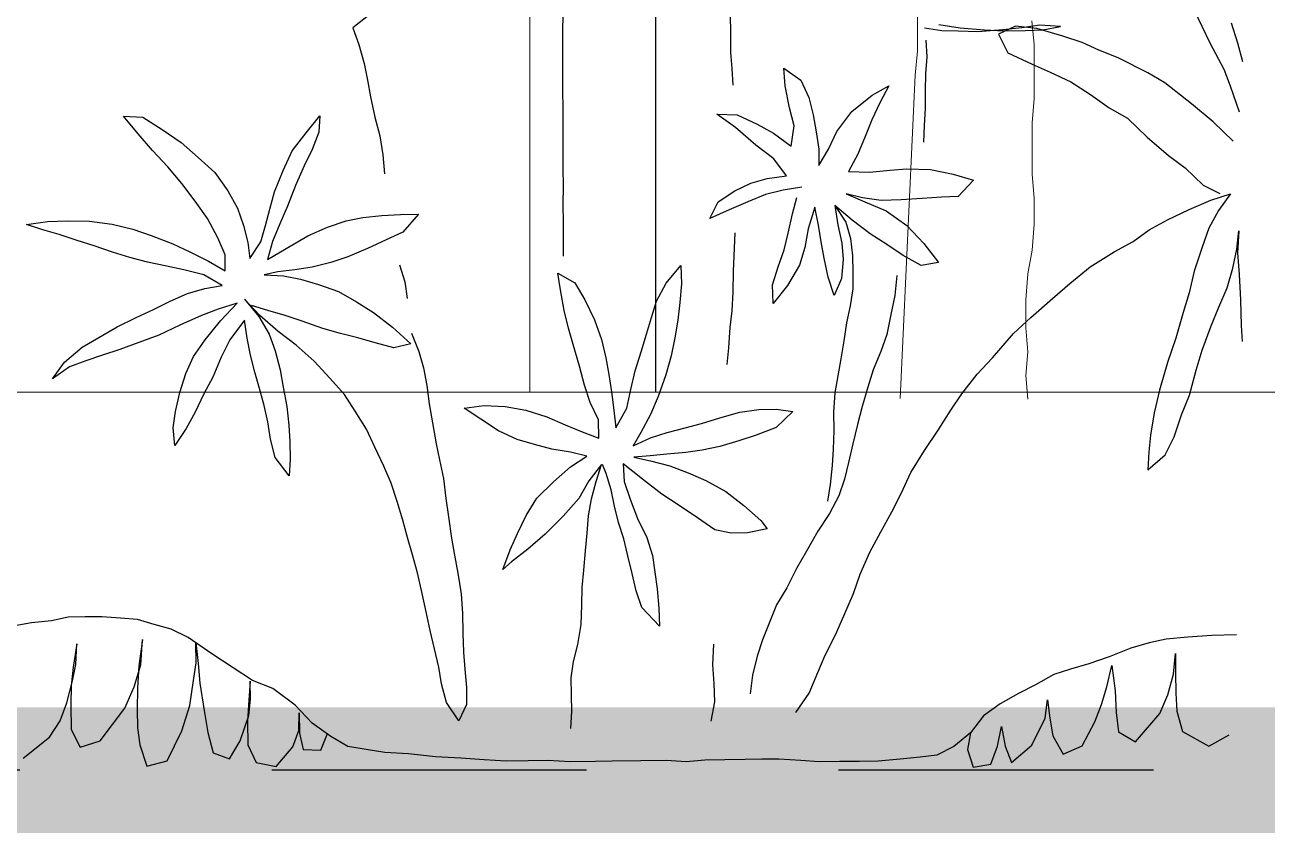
# Model space of a CAD drawing. Header units: metres. Extents: x -58 to 722, y -1100 to 345.
# Drawn here: x 23.4633 to 23.9565, y 105.7765 to 106.0973 of the extents above; entities that cross this region are included whole.
import ezdxf

# ---------------------------------------------------------------- set-up
doc = ezdxf.new("R2010")
doc.units = ezdxf.units.M
doc.header["$MEASUREMENT"] = 0
doc.linetypes.add('CENTER2', pattern=[1.125, 0.75, -0.125, 0.125, -0.125])
doc.linetypes.add('HIDDEN2', pattern=[0.1875, 0.125, -0.0625])
doc.layers.add('FSR_ARQ_002MURO', color=150, linetype='Continuous', lineweight=30)
doc.layers.add('FSR_ARQ_006ARBOLES', color=74, linetype='Continuous', lineweight=0)
for name, color, linetype in [('FSR_ARQ_005VEGETACION', 64, 'Continuous'), ('FSR_ARQ_007PROYECCIONES', 200, 'HIDDEN2'), ('FSR_ARQ_024LINEACORTE', 10, 'Continuous'), ('FSR_ARQ_29PERFILES ACERO', 143, 'Continuous')]:
    doc.layers.add(name, color=color, linetype=linetype)

# ---------------------------------------------------------------- blocks, each defined once
blk = doc.blocks.new('arbustos 01')
at = {"layer": 'FSR_ARQ_005VEGETACION', "color": 104}
for p, q in [((188.82358, -31.74868), (188.81813, -31.76007)), ((189.09981, -31.74963), (189.10019, -31.76045)), ((188.80229, -31.76755), (188.80515, -31.75869)), ((189.02628, -31.75469), (189.02616, -31.7634)), ((189.18512, -31.75472), (189.19274, -31.76081)), ((188.81813, -31.76007), (188.81443, -31.76771)), ((188.87103, -31.76728), (188.87945, -31.76449)), ((188.87945, -31.76449), (188.89095, -31.76105)), ((188.88053, -31.76016), (188.8896, -31.7596)), ((188.88838, -31.76163), (188.88053, -31.76016)), ((188.8959, -31.76191), (188.88838, -31.76163)), ((188.8896, -31.7596), (188.89762, -31.76073)), ((188.89095, -31.76105), (188.90037, -31.75999)), ((188.90547, -31.76204), (188.8959, -31.76191)), ((188.89762, -31.76073), (188.90599, -31.7617)), ((188.90037, -31.75999), (188.90784, -31.76351)), ((188.90784, -31.76351), (188.9038, -31.77183)), ((188.91402, -31.76164), (188.90547, -31.76204)), ((188.90599, -31.7617), (188.91692, -31.76254)), ((188.92481, -31.76076), (188.91402, -31.76164)), ((188.91692, -31.76254), (188.92564, -31.76231)), ((188.93423, -31.75935), (188.92481, -31.76076)), ((188.92564, -31.76231), (188.93283, -31.76207)), ((188.93283, -31.76207), (188.94054, -31.76098)), ((189.02616, -31.7634), (189.02605, -31.77161)), ((189.10019, -31.76045), (189.10026, -31.76896)), ((189.19274, -31.76081), (189.19007, -31.76819)), ((188.80013, -31.77572), (188.80229, -31.76755)), ((188.81443, -31.76771), (188.80846, -31.77908)), ((188.86363, -31.7706), (188.87103, -31.76728)), ((188.93994, -31.76625), (188.93951, -31.77351)), ((189.10026, -31.76896), (189.10028, -31.77995)), ((189.19007, -31.76819), (189.18773, -31.77654)), ((188.84196, -31.78057), (188.85504, -31.77407)), ((188.85504, -31.77407), (188.86363, -31.7706)), ((188.9038, -31.77183), (188.89296, -31.77681)), ((188.93951, -31.77351), (188.94009, -31.78104)), ((189.02605, -31.77161), (189.02544, -31.77878)), ((188.80846, -31.77908), (188.80563, -31.7864)), ((188.83454, -31.78508), (188.84196, -31.78057)), ((188.88505, -31.7803), (188.87593, -31.78462)), ((188.89296, -31.77681), (188.88505, -31.7803)), ((188.94009, -31.78104), (188.94016, -31.78857)), ((189.00253, -31.77864), (188.99511, -31.78384)), ((189.00192, -31.78633), (189.00253, -31.77864)), ((189.02544, -31.77878), (189.025, -31.78613)), ((189.10028, -31.77995), (189.10017, -31.78864)), ((189.18773, -31.77654), (189.18627, -31.78387)), ((188.80563, -31.7864), (188.80171, -31.7978)), ((188.82279, -31.79433), (188.83454, -31.78508)), ((188.87593, -31.78462), (188.8673, -31.79014)), ((188.96356, -31.79042), (188.95626, -31.78639)), ((188.95626, -31.78639), (188.96027, -31.7938)), ((188.99511, -31.78384), (188.99159, -31.79149)), ((189.00007, -31.79605), (189.00192, -31.78633)), ((189.18627, -31.78387), (189.18497, -31.79121)), ((188.8673, -31.79014), (188.85901, -31.79601)), ((188.94016, -31.78857), (188.94023, -31.79643)), ((188.97252, -31.79773), (188.96356, -31.79042)), ((188.99159, -31.79149), (188.9896, -31.79916)), ((189.10017, -31.78864), (189.10006, -31.79626)), ((189.18497, -31.79121), (189.18297, -31.80024)), ((188.81311, -31.80223), (188.82279, -31.79433)), ((188.85901, -31.79601), (188.85091, -31.80069)), ((188.94023, -31.79643), (188.94064, -31.80379)), ((188.96027, -31.7938), (188.96375, -31.80137)), ((188.99808, -31.80406), (189.00007, -31.79605)), ((189.10006, -31.79626), (189.10012, -31.80477)), ((188.80427, -31.81083), (188.81311, -31.80223)), ((188.85091, -31.80069), (188.84225, -31.80895)), ((188.96375, -31.80137), (188.96673, -31.80876)), ((188.97924, -31.80654), (188.97252, -31.79773)), ((188.9896, -31.79916), (188.9883, -31.80666)), ((189.02311, -31.7991), (189.01434, -31.80325)), ((189.03218, -31.79888), (189.02311, -31.7991)), ((189.02389, -31.80475), (189.03218, -31.79888)), ((189.18297, -31.80024), (189.1808, -31.80842)), ((189.21333, -31.80708), (189.20722, -31.79955)), ((189.20722, -31.79955), (189.20775, -31.80674)), ((189.2854, -31.80017), (189.27682, -31.80555)), ((189.29383, -31.79975), (189.2854, -31.80017)), ((189.28734, -31.80755), (189.29383, -31.79975)), ((188.94064, -31.80379), (188.94088, -31.81115)), ((188.9829, -31.81428), (188.97924, -31.80654)), ((188.9883, -31.80666), (188.98717, -31.81434)), ((188.99933, -31.81297), (188.99808, -31.80406)), ((189.0071, -31.80726), (188.99933, -31.81297)), ((189.01434, -31.80325), (189.0071, -31.80726)), ((189.0149, -31.81249), (189.02389, -31.80475)), ((189.10012, -31.80477), (189.09999, -31.81434)), ((189.1808, -31.80842), (189.17949, -31.81678)), ((189.20775, -31.80674), (189.21066, -31.8144)), ((189.21942, -31.81505), (189.21333, -31.80708)), ((189.27682, -31.80555), (189.2685, -31.81129)), ((189.28104, -31.81491), (189.28734, -31.80755)), ((188.84225, -31.80895), (188.83291, -31.81703)), ((188.96673, -31.80876), (188.96987, -31.8165)), ((189.00695, -31.81854), (189.0149, -31.81249)), ((189.2685, -31.81129), (189.26096, -31.81801)), ((188.83291, -31.81703), (188.82548, -31.82257)), ((188.96987, -31.8165), (188.97405, -31.82408)), ((188.98708, -31.82152), (188.9829, -31.81428)), ((188.98717, -31.81434), (188.98708, -31.82152)), ((189.00138, -31.82599), (189.00695, -31.81854)), ((189.09999, -31.81434), (189.10006, -31.82268)), ((189.17949, -31.81678), (189.1787, -31.82515)), ((189.21066, -31.8144), (189.2141, -31.82172)), ((189.22338, -31.82371), (189.21942, -31.81505)), ((189.26096, -31.81801), (189.25351, -31.82465)), ((189.27438, -31.82209), (189.28104, -31.81491)), ((188.82548, -31.82257), (188.81752, -31.83016)), ((188.93781, -31.82324), (188.92786, -31.82533)), ((188.94824, -31.82304), (188.93781, -31.82324)), ((188.95576, -31.82349), (188.94824, -31.82304)), ((188.96481, -31.82447), (188.95576, -31.82349)), ((188.97405, -31.82408), (188.96481, -31.82447)), ((189.10006, -31.82268), (189.09995, -31.83065)), ((189.2141, -31.82172), (189.21806, -31.83037)), ((189.22724, -31.83315), (189.22338, -31.82371)), ((189.25351, -31.82465), (189.24782, -31.83264)), ((189.26808, -31.82937), (189.27438, -31.82209)), ((188.81752, -31.83016), (188.81028, -31.83382)), ((188.92786, -31.82533), (188.91894, -31.82795)), ((188.91894, -31.82795), (188.92568, -31.83522)), ((189.00991, -31.8273), (189.00138, -31.82599)), ((189.01706, -31.82928), (189.00991, -31.8273)), ((189.0242, -31.83262), (189.01706, -31.82928)), ((189.21806, -31.83037), (189.22149, -31.83946)), ((189.26221, -31.83726), (189.26808, -31.82937)), ((188.81418, -31.83678), (188.8055, -31.83393)), ((188.8055, -31.83393), (188.81087, -31.84135)), ((188.92568, -31.83522), (188.93303, -31.83549)), ((188.93303, -31.83549), (188.94157, -31.83612)), ((188.95968, -31.83688), (188.9679, -31.83579)), ((188.97511, -31.83401), (188.96685, -31.83749)), ((188.9679, -31.83579), (188.97511, -31.83401)), ((188.99464, -31.83103), (189.00283, -31.83233)), ((188.99875, -31.84288), (188.9968, -31.83567)), ((189.00283, -31.83233), (189.01067, -31.83432)), ((189.01067, -31.83432), (189.01849, -31.83751)), ((189.03148, -31.83751), (189.0242, -31.83262)), ((189.09995, -31.83065), (189.10002, -31.83863)), ((189.22936, -31.84072), (189.22724, -31.83315)), ((189.24782, -31.83264), (189.24355, -31.84029)), ((188.81087, -31.84135), (188.81504, -31.84911)), ((188.8237, -31.84084), (188.81418, -31.83678)), ((188.83338, -31.84542), (188.8237, -31.84084)), ((188.94157, -31.83612), (188.95079, -31.83659)), ((188.9574, -31.84146), (188.94824, -31.84801)), ((188.95079, -31.83659), (188.95968, -31.83688)), ((188.96685, -31.83749), (188.9574, -31.84146)), ((188.97239, -31.8456), (188.98, -31.83921)), ((188.98, -31.83921), (188.97528, -31.84649)), ((188.98, -31.83921), (188.97868, -31.84774)), ((188.98723, -31.84785), (188.98888, -31.83984)), ((188.98888, -31.83984), (188.99183, -31.84945)), ((189.01849, -31.83751), (189.02665, -31.84104)), ((189.02665, -31.84104), (189.03515, -31.84491)), ((189.03515, -31.84491), (189.03148, -31.83751)), ((189.10002, -31.83863), (189.09991, -31.84661)), ((189.22149, -31.83946), (189.22484, -31.84722)), ((189.23121, -31.84792), (189.22936, -31.84072)), ((189.24355, -31.84029), (189.24096, -31.84797)), ((189.25678, -31.84481), (189.26221, -31.83726)), ((188.84136, -31.8498), (188.83338, -31.84542)), ((188.96444, -31.85165), (188.97239, -31.8456)), ((188.97528, -31.84649), (188.97313, -31.85365)), ((189.00069, -31.85128), (188.99875, -31.84288)), ((189.09991, -31.84661), (189.09998, -31.85424)), ((189.17161, -31.84304), (189.16372, -31.84302)), ((189.16372, -31.84302), (189.17062, -31.85083)), ((189.17994, -31.84351), (189.17161, -31.84304)), ((189.18826, -31.8445), (189.17994, -31.84351)), ((189.1956, -31.84585), (189.18826, -31.8445)), ((189.20381, -31.8487), (189.1956, -31.84585)), ((189.25232, -31.85344), (189.25678, -31.84481)), ((189.30881, -31.84605), (189.29886, -31.84734)), ((189.31865, -31.84592), (189.30881, -31.84605)), ((189.32733, -31.84622), (189.31865, -31.84592)), ((189.33662, -31.84758), (189.32733, -31.84622)), ((188.80277, -31.85834), (188.80185, -31.85029)), ((188.80185, -31.85029), (188.80241, -31.86005)), ((188.81504, -31.84911), (188.818, -31.85752)), ((188.84847, -31.85503), (188.84136, -31.8498)), ((188.94824, -31.84801), (188.94078, -31.85594)), ((188.95719, -31.85634), (188.96444, -31.85165)), ((188.97868, -31.84774), (188.97704, -31.85575)), ((188.98611, -31.85519), (188.98723, -31.84785)), ((188.99183, -31.84945), (188.99325, -31.85768)), ((189.00247, -31.85866), (189.00069, -31.85128)), ((189.02412, -31.85126), (189.02491, -31.86803)), ((189.17062, -31.85083), (189.17802, -31.85421)), ((189.21262, -31.85255), (189.20381, -31.8487)), ((189.22484, -31.84722), (189.2281, -31.85506)), ((189.23333, -31.85522), (189.23121, -31.84792)), ((189.24096, -31.84797), (189.23909, -31.85539)), ((189.28168, -31.85233), (189.27215, -31.8561)), ((189.2897, -31.84961), (189.28168, -31.85233)), ((189.29886, -31.84734), (189.2897, -31.84961)), ((189.31428, -31.85455), (189.3222, -31.852)), ((189.3222, -31.852), (189.32941, -31.84988)), ((189.32941, -31.84988), (189.33662, -31.84758)), ((188.818, -31.85752), (188.82162, -31.86817)), ((188.85678, -31.85959), (188.84847, -31.85503)), ((188.94078, -31.85594), (188.93435, -31.86423)), ((188.94995, -31.8612), (188.95719, -31.85634)), ((188.97313, -31.85365), (188.97234, -31.86133)), ((188.97704, -31.85575), (188.97643, -31.86292)), ((188.98481, -31.86235), (188.98611, -31.85519)), ((188.99325, -31.85768), (188.99571, -31.86541)), ((189.09998, -31.85424), (189.09989, -31.8615)), ((189.17802, -31.85421), (189.18621, -31.85813)), ((189.22212, -31.85817), (189.21262, -31.85255)), ((189.2281, -31.85506), (189.2303, -31.86289)), ((189.2381, -31.86256), (189.23333, -31.85522)), ((189.23909, -31.85539), (189.2381, -31.86256)), ((189.24903, -31.86084), (189.25232, -31.85344)), ((189.27215, -31.8561), (189.26465, -31.85955)), ((189.29878, -31.85975), (189.3068, -31.85693)), ((189.3068, -31.85693), (189.31428, -31.85455)), ((188.80241, -31.86005), (188.80176, -31.86961)), ((188.80454, -31.86674), (188.80277, -31.85834)), ((188.86747, -31.86623), (188.85678, -31.85959)), ((188.94202, -31.86553), (188.94995, -31.8612)), ((188.97234, -31.86133), (188.97207, -31.86851)), ((188.97643, -31.86292), (188.97717, -31.87131)), ((188.98299, -31.87071), (188.98481, -31.86235)), ((189.00511, -31.86622), (189.00247, -31.85866)), ((189.18621, -31.85813), (189.19485, -31.86179)), ((189.19485, -31.86179), (189.20244, -31.86429)), ((189.2303, -31.86289), (189.22212, -31.85817)), ((189.24902, -31.86802), (189.24903, -31.86084)), ((189.26465, -31.85955), (189.25644, -31.86369)), ((189.2833, -31.86415), (189.29112, -31.86212)), ((189.29112, -31.86212), (189.29878, -31.85975)), ((188.80698, -31.8755), (188.80454, -31.86674)), ((188.82162, -31.86817), (188.82371, -31.87761)), ((188.87643, -31.87353), (188.86747, -31.86623)), ((188.93435, -31.86423), (188.94202, -31.86553)), ((188.97207, -31.86851), (188.97215, -31.87586)), ((188.99571, -31.86541), (189.00089, -31.87437)), ((189.00756, -31.87412), (189.00511, -31.86622)), ((189.02491, -31.86803), (189.02513, -31.87743)), ((189.048, -31.86556), (189.04771, -31.87362)), ((189.05454, -31.87345), (189.048, -31.86556)), ((189.17206, -31.86534), (189.16974, -31.87283)), ((189.20244, -31.86429), (189.21066, -31.86635)), ((189.21066, -31.86635), (189.21836, -31.86752)), ((189.21836, -31.86752), (189.22579, -31.86842)), ((189.22579, -31.86842), (189.2318, -31.86965)), ((189.25644, -31.86369), (189.24902, -31.86802)), ((189.25849, -31.86966), (189.2672, -31.86747)), ((189.2672, -31.86747), (189.27556, -31.86573)), ((189.27556, -31.86573), (189.2833, -31.86415)), ((188.80176, -31.86961), (188.8011, -31.88072)), ((188.88403, -31.88013), (188.87643, -31.87353)), ((188.95273, -31.86995), (188.95364, -31.87886)), ((188.97717, -31.87131), (188.98031, -31.87888)), ((188.98031, -31.87888), (188.98299, -31.87071)), ((189.00089, -31.87437), (189.00728, -31.88232)), ((189.00728, -31.88232), (189.00756, -31.87412)), ((189.04771, -31.87362), (189.04839, -31.88188)), ((189.05869, -31.88131), (189.05454, -31.87345)), ((189.09479, -31.87329), (189.09043, -31.88076)), ((189.1022, -31.86896), (189.09479, -31.87329)), ((189.10113, -31.87639), (189.1022, -31.86896)), ((189.16974, -31.87283), (189.16878, -31.88017)), ((189.2079, -31.87403), (189.19899, -31.8771)), ((189.21582, -31.87156), (189.2079, -31.87403)), ((189.22328, -31.87016), (189.21582, -31.87156)), ((189.2318, -31.86965), (189.22328, -31.87016)), ((189.25035, -31.87443), (189.25849, -31.86966)), ((188.81063, -31.88393), (188.80698, -31.8755)), ((188.82371, -31.87761), (188.82633, -31.88636)), ((188.95364, -31.87886), (188.95541, -31.88726)), ((188.97215, -31.87586), (188.97324, -31.8834)), ((189.02513, -31.87743), (189.02553, -31.88565)), ((189.09941, -31.8855), (189.10113, -31.87639)), ((189.19899, -31.8771), (189.19104, -31.8816)), ((189.25805, -31.87577), (189.25035, -31.87443)), ((189.26564, -31.878), (189.25805, -31.87577)), ((189.27331, -31.8813), (189.26564, -31.878)), ((188.8011, -31.88072), (188.80077, -31.892)), ((188.81411, -31.89218), (188.81063, -31.88393)), ((188.89367, -31.88847), (188.88403, -31.88013)), ((188.97324, -31.8834), (188.97485, -31.89094)), ((189.04839, -31.88188), (189.04935, -31.88969)), ((189.06098, -31.88852), (189.05869, -31.88131)), ((189.09043, -31.88076), (189.08614, -31.88957)), ((189.19104, -31.8816), (189.18362, -31.88629)), ((189.23026, -31.8855), (189.23747, -31.8832)), ((189.23377, -31.88768), (189.24043, -31.8805)), ((189.24043, -31.8805), (189.23421, -31.88804)), ((189.25103, -31.88995), (189.24369, -31.88222)), ((189.24369, -31.88222), (189.25207, -31.88491)), ((189.25207, -31.88491), (189.25948, -31.88767)), ((189.28062, -31.88503), (189.27331, -31.8813)), ((189.28828, -31.8885), (189.28062, -31.88503)), ((188.82633, -31.88636), (188.82959, -31.89769)), ((188.90126, -31.89559), (188.89367, -31.88847)), ((188.95541, -31.88726), (188.95717, -31.896)), ((189.02553, -31.88565), (189.02646, -31.89301)), ((189.04935, -31.88969), (189.05066, -31.89751)), ((189.06319, -31.89582), (189.06098, -31.88852)), ((189.08614, -31.88957), (189.08301, -31.89831)), ((189.09753, -31.89318), (189.09941, -31.8855)), ((189.18362, -31.88629), (189.1752, -31.89273)), ((189.20595, -31.89333), (189.21512, -31.89017)), ((189.21512, -31.89017), (189.2226, -31.8877)), ((189.2226, -31.8877), (189.23026, -31.8855)), ((189.22561, -31.89466), (189.23377, -31.88768)), ((189.23421, -31.88804), (189.22967, -31.89586)), ((189.23931, -31.89768), (189.24048, -31.88972)), ((189.24048, -31.88972), (189.24702, -31.89832)), ((189.25783, -31.89837), (189.25103, -31.88995)), ((189.25948, -31.88767), (189.269, -31.89197)), ((189.29674, -31.8927), (189.28828, -31.8885)), ((188.80077, -31.892), (188.80034, -31.89917)), ((188.81807, -31.90301), (188.81411, -31.89218)), ((188.91052, -31.90631), (188.90126, -31.89559)), ((188.95717, -31.896), (188.9598, -31.90356)), ((188.97485, -31.89094), (188.97611, -31.89883)), ((189.02646, -31.89301), (189.02702, -31.90191)), ((189.06547, -31.90365), (189.06319, -31.89582)), ((189.09557, -31.90051), (189.09753, -31.89318)), ((189.1668, -31.89543), (189.16361, -31.90359)), ((189.1752, -31.89273), (189.16712, -31.90016)), ((189.19047, -31.89755), (189.19821, -31.89553)), ((189.19821, -31.89553), (189.20595, -31.89333)), ((189.21773, -31.90076), (189.22561, -31.89466)), ((189.22967, -31.89586), (189.22691, -31.90318)), ((189.269, -31.89197), (189.27825, -31.89626)), ((189.27825, -31.89626), (189.28707, -31.89957)), ((189.30483, -31.89733), (189.29674, -31.8927)), ((188.82959, -31.89769), (188.83338, -31.90834)), ((188.97611, -31.89883), (188.97737, -31.90671)), ((189.05066, -31.89751), (189.05233, -31.90551)), ((189.08301, -31.89831), (189.08104, -31.90635)), ((189.09278, -31.90996), (189.09557, -31.90051)), ((189.16712, -31.90016), (189.17463, -31.90194)), ((189.17463, -31.90194), (189.18281, -31.89966)), ((189.18281, -31.89966), (189.19047, -31.89755)), ((189.20974, -31.90774), (189.21773, -31.90076)), ((189.23788, -31.90511), (189.23931, -31.89768)), ((189.24702, -31.89832), (189.25072, -31.90608)), ((189.26296, -31.9058), (189.25783, -31.89837)), ((189.28707, -31.89957), (189.29554, -31.90261)), ((189.31204, -31.90159), (189.30483, -31.89733)), ((189.31984, -31.90817), (189.31204, -31.90159)), ((188.82068, -31.91176), (188.81807, -31.90301)), ((188.91726, -31.91359), (188.91052, -31.90631)), ((188.9598, -31.90356), (188.96311, -31.91164)), ((188.97737, -31.90671), (188.97881, -31.91425)), ((189.02702, -31.90191), (189.02777, -31.90927)), ((189.05233, -31.90551), (189.05461, -31.91388)), ((189.06811, -31.91202), (189.06547, -31.90365)), ((189.08104, -31.90635), (189.0797, -31.91369)), ((189.16361, -31.90359), (189.16146, -31.91075)), ((189.22691, -31.90318), (189.22476, -31.91167)), ((189.23592, -31.91262), (189.23788, -31.90511)), ((189.25072, -31.90608), (189.2545, -31.91482)), ((189.26632, -31.91329), (189.26296, -31.9058)), ((189.29554, -31.90261), (189.30313, -31.90511)), ((189.30313, -31.90511), (189.31054, -31.9076)), ((188.82361, -31.92274), (188.82068, -31.91176)), ((188.83338, -31.90834), (188.83681, -31.92053)), ((188.96311, -31.91164), (188.96557, -31.9192)), ((189.07012, -31.92029), (189.06811, -31.91202)), ((189.09054, -31.91835), (189.09278, -31.90996)), ((189.16146, -31.91075), (189.15999, -31.91859)), ((189.2029, -31.91527), (189.20974, -31.90774)), ((189.22476, -31.91167), (189.22342, -31.91927)), ((189.23387, -31.91986), (189.23592, -31.91262)), ((189.31054, -31.9076), (189.31777, -31.91036)), ((189.31777, -31.91036), (189.32524, -31.9156)), ((189.32524, -31.9156), (189.31984, -31.90817)), ((188.92398, -31.92223), (188.91726, -31.91359)), ((188.97881, -31.91425), (188.98007, -31.92179)), ((189.05461, -31.91388), (189.05794, -31.92341)), ((189.0797, -31.91369), (189.07862, -31.9213)), ((189.19642, -31.92254), (189.2029, -31.91527)), ((189.2545, -31.91482), (189.25839, -31.92214)), ((189.26904, -31.92158), (189.26632, -31.91329)), ((188.82708, -31.93151), (188.82361, -31.92274)), ((188.83681, -31.92053), (188.83923, -31.93065)), ((188.92884, -31.92947), (188.92398, -31.92223)), ((188.96557, -31.9192), (188.96802, -31.92778)), ((188.98007, -31.92179), (188.98064, -31.93035)), ((189.05794, -31.92341), (189.06146, -31.93126)), ((189.07179, -31.92847), (189.07012, -31.92029)), ((189.07862, -31.9213), (189.07763, -31.92935)), ((189.08795, -31.92603), (189.09054, -31.91835)), ((189.15999, -31.91859), (189.15902, -31.92661)), ((189.19162, -31.92983), (189.19642, -31.92254)), ((189.22342, -31.91927), (189.22188, -31.92776)), ((189.23182, -31.92736), (189.23387, -31.91986)), ((189.25839, -31.92214), (189.26227, -31.93026)), ((189.27097, -31.92994), (189.26904, -31.92158)), ((188.96802, -31.92778), (188.97014, -31.93568)), ((189.006, -31.92891), (188.99863, -31.93005)), ((189.01353, -31.9291), (189.006, -31.92891)), ((189.02194, -31.93028), (189.01353, -31.9291)), ((189.07663, -31.93723), (189.07179, -31.92847)), ((189.0843, -31.93361), (189.08795, -31.92603)), ((189.12552, -31.92778), (189.11637, -31.92934)), ((189.13474, -31.92729), (189.12552, -31.92778)), ((189.14359, -31.92847), (189.13474, -31.92729)), ((189.13626, -31.93334), (189.14359, -31.92847)), ((189.15902, -31.92661), (189.15754, -31.93497)), ((189.22188, -31.92776), (189.22097, -31.93599)), ((189.23021, -31.93452), (189.23182, -31.92736)), ((188.83037, -31.94113), (188.82708, -31.93151)), ((188.83923, -31.93065), (188.84081, -31.94042)), ((188.93454, -31.93827), (188.92884, -31.92947)), ((188.98064, -31.93035), (188.98053, -31.93838)), ((188.99863, -31.93005), (189.00589, -31.93706)), ((189.03077, -31.93279), (189.02194, -31.93028)), ((189.03889, -31.93529), (189.03077, -31.93279)), ((189.06146, -31.93126), (189.0657, -31.93929)), ((189.07763, -31.92935), (189.07663, -31.93723)), ((189.08419, -31.94176), (189.0843, -31.93361)), ((189.10719, -31.93241), (189.09908, -31.93593)), ((189.11637, -31.92934), (189.10719, -31.93241)), ((189.12839, -31.93846), (189.13626, -31.93334)), ((189.18664, -31.93774), (189.19162, -31.92983)), ((189.22896, -31.94222), (189.23021, -31.93452)), ((189.26227, -31.93026), (189.26625, -31.9375)), ((189.27202, -31.93713), (189.27097, -31.92994)), ((188.94057, -31.94724), (188.93454, -31.93827)), ((188.97014, -31.93568), (188.97207, -31.94425)), ((188.98053, -31.93838), (188.98076, -31.94659)), ((189.00589, -31.93706), (189.01471, -31.94037)), ((189.04614, -31.93717), (189.03889, -31.93529)), ((189.05409, -31.93931), (189.04614, -31.93717)), ((189.06141, -31.94154), (189.05409, -31.93931)), ((189.0657, -31.93929), (189.06908, -31.94519)), ((189.0915, -31.93893), (189.08419, -31.94176)), ((189.09908, -31.93593), (189.0915, -31.93893)), ((189.12018, -31.94234), (189.12839, -31.93846)), ((189.15754, -31.93497), (189.15588, -31.94418)), ((189.18307, -31.94576), (189.18664, -31.93774)), ((189.22097, -31.93599), (189.22052, -31.94317)), ((189.26625, -31.9375), (189.27121, -31.94492)), ((189.27121, -31.94492), (189.27202, -31.93713)), ((188.83437, -31.94905), (188.83037, -31.94113)), ((188.84081, -31.94042), (188.84157, -31.94778)), ((188.97207, -31.94425), (188.97401, -31.95249)), ((189.01471, -31.94037), (189.02248, -31.94287)), ((189.02248, -31.94287), (189.03087, -31.94538)), ((189.03087, -31.94538), (189.03864, -31.94708)), ((189.06908, -31.94519), (189.06141, -31.94154)), ((189.10487, -31.94656), (189.11252, -31.94454)), ((189.11252, -31.94454), (189.12018, -31.94234)), ((189.15588, -31.94418), (189.15441, -31.95134)), ((189.22052, -31.94317), (189.22033, -31.95097)), ((189.22698, -31.95026), (189.22896, -31.94222)), ((188.84197, -31.95565), (188.83437, -31.94905)), ((188.84157, -31.94778), (188.84197, -31.95565)), ((188.9466, -31.9569), (188.94057, -31.94724)), ((188.98076, -31.94659), (188.98118, -31.95378)), ((189.03864, -31.94708), (189.04581, -31.94807)), ((189.04581, -31.94807), (189.05422, -31.9488)), ((189.05422, -31.9488), (189.06148, -31.94952)), ((189.06874, -31.95015), (189.06136, -31.95182)), ((189.06148, -31.94952), (189.06874, -31.95015)), ((189.08949, -31.94963), (189.0967, -31.94787)), ((189.09661, -31.95443), (189.08949, -31.94963)), ((189.0967, -31.94787), (189.10487, -31.94656)), ((189.17897, -31.95413), (189.18307, -31.94576)), ((189.22033, -31.95097), (189.22085, -31.95833)), ((189.22085, -31.95833), (189.22698, -31.95026)), ((188.97401, -31.95249), (188.97579, -31.95986)), ((188.98118, -31.95378), (188.98209, -31.96217)), ((189.05282, -31.95392), (189.0448, -31.95709)), ((189.06136, -31.95182), (189.05282, -31.95392)), ((189.06498, -31.95985), (189.07349, -31.95305)), ((189.07349, -31.95305), (189.07294, -31.96085)), ((189.08097, -31.95732), (189.08253, -31.95335)), ((189.08535, -31.96084), (189.08297, -31.95336)), ((189.08297, -31.95336), (189.08864, -31.96062)), ((189.10415, -31.961), (189.09661, -31.95443)), ((189.15441, -31.95134), (189.15276, -31.95953)), ((189.17586, -31.96153), (189.17897, -31.95413)), ((188.95074, -31.96619), (188.9466, -31.9569)), ((188.97579, -31.95986), (188.97826, -31.96725)), ((189.03704, -31.96045), (189.02811, -31.96529)), ((189.0448, -31.95709), (189.03704, -31.96045)), ((189.05638, -31.96638), (189.06498, -31.95985)), ((189.07294, -31.96085), (189.07035, -31.9687)), ((189.07874, -31.96456), (189.08097, -31.95732)), ((189.08747, -31.96849), (189.08535, -31.96084)), ((189.08864, -31.96062), (189.09305, -31.9683)), ((189.11149, -31.96828), (189.10415, -31.961)), ((189.15276, -31.95953), (189.15162, -31.9684)), ((189.17309, -31.96974), (189.17586, -31.96153)), ((188.95491, -31.97428), (188.95074, -31.96619)), ((188.97826, -31.96725), (188.98243, -31.975)), ((188.98209, -31.96217), (188.98336, -31.96954)), ((189.02811, -31.96529), (189.02014, -31.97139)), ((189.04868, -31.97151), (189.05638, -31.96638)), ((189.07723, -31.97181), (189.07874, -31.96456)), ((189.02014, -31.97139), (189.01269, -31.97811)), ((189.04072, -31.9769), (189.04868, -31.97151)), ((189.07035, -31.9687), (189.06714, -31.97717)), ((189.07553, -31.97897), (189.07723, -31.97181)), ((189.08878, -31.97604), (189.08747, -31.96849)), ((189.09305, -31.9683), (189.09995, -31.97619)), ((189.11618, -31.97588), (189.11149, -31.96828)), ((189.15162, -31.9684), (189.15048, -31.97642)), ((189.17067, -31.97795), (189.17309, -31.96974)), ((188.95975, -31.98307), (188.95491, -31.97428)), ((188.98243, -31.975), (188.98762, -31.98276)), ((189.01269, -31.97811), (189.00998, -31.9818)), ((189.03303, -31.98211), (189.04072, -31.9769)), ((189.06714, -31.97717), (189.06303, -31.98562)), ((189.0893, -31.98359), (189.08878, -31.97604)), ((189.09995, -31.97619), (189.10791, -31.9841)), ((189.12006, -31.98374), (189.11618, -31.97588)), ((189.15048, -31.97642), (189.14916, -31.98581)), ((189.16853, -31.98555), (189.17067, -31.97795)), ((188.96458, -31.99202), (188.95975, -31.98307)), ((188.98762, -31.98276), (188.99263, -31.99155)), ((189.00998, -31.9818), (189.01865, -31.98351)), ((189.01865, -31.98351), (189.02582, -31.98361)), ((189.02582, -31.98361), (189.03303, -31.98211)), ((189.07322, -31.9862), (189.07553, -31.97897)), ((189.08999, -31.99148), (189.0893, -31.98359)), ((189.12333, -31.99105), (189.12006, -31.98374)), ((189.06303, -31.98562), (189.06053, -31.99348)), ((189.07134, -31.99371), (189.07322, -31.9862)), ((189.10791, -31.9841), (189.11544, -31.99068)), ((189.14916, -31.98581), (189.14786, -31.99332)), ((189.16638, -31.99314), (189.16853, -31.98555)), ((188.9689, -32.00166), (188.96458, -31.99202)), ((188.99263, -31.99155), (188.99697, -31.9993)), ((189.06053, -31.99348), (189.05946, -32.00082)), ((189.06946, -32.00149), (189.07134, -31.99371)), ((189.09085, -31.99992), (189.08999, -31.99148)), ((189.11544, -31.99068), (189.12264, -31.99636)), ((189.12658, -31.99961), (189.12333, -31.99105)), ((189.14786, -31.99332), (189.14638, -32.00133)), ((189.16424, -32.00118), (189.16638, -31.99314)), ((188.99697, -31.9993), (189.0013, -32.00774)), ((189.09146, -32.00764), (189.09085, -31.99992)), ((189.12264, -31.99636), (189.12658, -31.99961)), ((188.97186, -32.01025), (188.9689, -32.00166)), ((189.05946, -32.00082), (189.05847, -32.00825)), ((189.06768, -32.00909), (189.06946, -32.00149)), ((189.14638, -32.00133), (189.14489, -32.01037)), ((189.16216, -32.01028), (189.16424, -32.00118)), ((188.97617, -32.02005), (188.97186, -32.01025)), ((189.0013, -32.00774), (189.00582, -32.01533)), ((189.05847, -32.00825), (189.05773, -32.01667)), ((189.06527, -32.01641), (189.06768, -32.00909)), ((189.09162, -32.01544), (189.09146, -32.00764)), ((189.14489, -32.01037), (189.14426, -32.01909)), ((189.16028, -32.01841), (189.16216, -32.01028)), ((189.00582, -32.01533), (189.01193, -32.03063)), ((189.05745, -32.02464), (189.06527, -32.01641)), ((189.05773, -32.01667), (189.05745, -32.02464)), ((189.09194, -32.02387), (189.09162, -32.01544)), ((188.97982, -32.02848), (188.97617, -32.02005)), ((189.14426, -32.01909), (189.14414, -32.0278)), ((189.15857, -32.02664), (189.16028, -32.01841)), ((189.28031, -32.0239), (189.28777, -32.02178)), ((189.28777, -32.02178), (189.2952, -32.02114)), ((189.2952, -32.02114), (189.30338, -32.02051)), ((189.30338, -32.02051), (189.3108, -32.02061)), ((189.3108, -32.02061), (189.31822, -32.02071)), ((189.31822, -32.02071), (189.32563, -32.02229)), ((189.32563, -32.02229), (189.33453, -32.02316)), ((189.09342, -32.03275), (189.09194, -32.02387)), ((189.14414, -32.0278), (189.14386, -32.03618)), ((189.15669, -32.03468), (189.15857, -32.02664)), ((189.26538, -32.02964), (189.27286, -32.02603)), ((189.27286, -32.02603), (189.28031, -32.0239)), ((189.33453, -32.02316), (189.34341, -32.02476)), ((188.80281, -32.02856), (188.81395, -32.02871)), ((188.81395, -32.02871), (188.82433, -32.02959)), ((188.82433, -32.02959), (188.83397, -32.03047)), ((188.83397, -32.03047), (188.84138, -32.03205)), ((188.84138, -32.03205), (188.84951, -32.03439)), ((188.98431, -32.03743), (188.97982, -32.02848)), ((189.01193, -32.03063), (189.0144, -32.03784)), ((189.03362, -32.03263), (189.03401, -32.0417)), ((189.09536, -32.04032), (189.09342, -32.03275)), ((189.25489, -32.03692), (189.26538, -32.02964)), ((189.26198, -32.0318), (189.26095, -32.04113)), ((189.26186, -32.04084), (189.26198, -32.0318)), ((189.28627, -32.04178), (189.28552, -32.03061)), ((189.28552, -32.03061), (189.28717, -32.04209)), ((189.31492, -32.04156), (189.31444, -32.03251)), ((189.31444, -32.03251), (189.31611, -32.04279)), ((188.82983, -32.03679), (188.82972, -32.04523)), ((188.83061, -32.04584), (188.82983, -32.03679)), ((188.84951, -32.03439), (188.85911, -32.03823)), ((188.85911, -32.03823), (188.86798, -32.04132)), ((188.98763, -32.04517), (188.98431, -32.03743)), ((189.0144, -32.03784), (189.01634, -32.04624)), ((189.14386, -32.03618), (189.14324, -32.04369)), ((189.15472, -32.04272), (189.15669, -32.03468)), ((189.2459, -32.04274), (189.25489, -32.03692)), ((188.8578, -32.04199), (188.85644, -32.05313)), ((188.86009, -32.05137), (188.8578, -32.04199)), ((188.86798, -32.04132), (188.87612, -32.04366)), ((188.87612, -32.04366), (188.88351, -32.04599)), ((189.03401, -32.0417), (189.03339, -32.0499)), ((189.09632, -32.04751), (189.09536, -32.04032)), ((189.14324, -32.04369), (189.14262, -32.05172)), ((189.15355, -32.05015), (189.15472, -32.04272)), ((189.23691, -32.04856), (189.2459, -32.04274)), ((189.26095, -32.04113), (189.26023, -32.04987)), ((189.26296, -32.0487), (189.26186, -32.04084)), ((189.28915, -32.05147), (189.28627, -32.04178)), ((189.28717, -32.04209), (189.28764, -32.05205)), ((189.31633, -32.04882), (189.31492, -32.04156)), ((189.31611, -32.04279), (189.3169, -32.05094)), ((188.82972, -32.04523), (188.82959, -32.05427)), ((188.8332, -32.05492), (188.83061, -32.04584)), ((188.88351, -32.04599), (188.89161, -32.05055)), ((188.99144, -32.05428), (188.98763, -32.04517)), ((189.01634, -32.04624), (189.01742, -32.05447)), ((189.09622, -32.05513), (189.09632, -32.04751)), ((189.22795, -32.05215), (189.23691, -32.04856)), ((189.23782, -32.0568), (189.23793, -32.04896)), ((189.23793, -32.04896), (189.23869, -32.05952)), ((189.26462, -32.05958), (189.26296, -32.0487)), ((189.31891, -32.0585), (189.31633, -32.04882)), ((188.82959, -32.05427), (188.82919, -32.06211)), ((188.83671, -32.06311), (188.8332, -32.05492)), ((188.85644, -32.05313), (188.85601, -32.06277)), ((188.86239, -32.05924), (188.86009, -32.05137)), ((188.89161, -32.05055), (188.89899, -32.05437)), ((188.89899, -32.05437), (188.90709, -32.05893)), ((188.99731, -32.06274), (188.99144, -32.05428)), ((189.03339, -32.0499), (189.03311, -32.0581)), ((189.09612, -32.06231), (189.09622, -32.05513)), ((189.14262, -32.05172), (189.14252, -32.05924)), ((189.1514, -32.05828), (189.15355, -32.05015)), ((189.2182, -32.05944), (189.22795, -32.05215)), ((189.26023, -32.04987), (189.25826, -32.0619)), ((189.28764, -32.05205), (189.28781, -32.0614)), ((189.29325, -32.06087), (189.28915, -32.05147)), ((189.3169, -32.05094), (189.31709, -32.05938)), ((188.8653, -32.06682), (188.86239, -32.05924)), ((188.88624, -32.05715), (188.88523, -32.06528)), ((188.88734, -32.06531), (188.88624, -32.05715)), ((188.90709, -32.05893), (188.91445, -32.06423)), ((189.03311, -32.0581), (189.0347, -32.0665)), ((189.14252, -32.05924), (189.14601, -32.06647)), ((189.14601, -32.06647), (189.1514, -32.05828)), ((189.21067, -32.06751), (189.2182, -32.05944)), ((189.23863, -32.06405), (189.23782, -32.0568)), ((189.23869, -32.05952), (189.23919, -32.06677)), ((189.26809, -32.07078), (189.26462, -32.05958)), ((189.31709, -32.05938), (189.31694, -32.07024)), ((189.32182, -32.06638), (189.31891, -32.0585)), ((188.82919, -32.06211), (188.82665, -32.07112)), ((188.84739, -32.07562), (188.83671, -32.06311)), ((188.85601, -32.06277), (188.85499, -32.0712)), ((188.88523, -32.06528), (188.88391, -32.0731)), ((188.89321, -32.07715), (188.88734, -32.06531)), ((188.91445, -32.06423), (188.92029, -32.07173)), ((189.09655, -32.06976), (189.09612, -32.06231)), ((189.21633, -32.06284), (189.21621, -32.07188)), ((189.21653, -32.07068), (189.21633, -32.06284)), ((189.2424, -32.07525), (189.23863, -32.06405)), ((189.25826, -32.0619), (189.25662, -32.07153)), ((189.28781, -32.0614), (189.2877, -32.06954)), ((189.30421, -32.07519), (189.29325, -32.06087)), ((188.82665, -32.07112), (188.8151, -32.07759)), ((188.85499, -32.0712), (188.84739, -32.07562)), ((188.87089, -32.07745), (188.8653, -32.06682)), ((188.90658, -32.06889), (188.90496, -32.07761)), ((188.90827, -32.07765), (188.90658, -32.06889)), ((189.20242, -32.07334), (189.21067, -32.06751)), ((189.21914, -32.07795), (189.21653, -32.07068)), ((189.23919, -32.06677), (189.23906, -32.07702)), ((189.25662, -32.07153), (189.25439, -32.08054)), ((189.27454, -32.08413), (189.26809, -32.07078)), ((189.2877, -32.06954), (189.2867, -32.07706)), ((189.31694, -32.07024), (189.31292, -32.07802)), ((189.32654, -32.07368), (189.32182, -32.06638)), ((188.8151, -32.07759), (188.80613, -32.07265)), ((188.88391, -32.0731), (188.87928, -32.08118)), ((188.90215, -32.08481), (188.89321, -32.07715)), ((188.92029, -32.07173), (188.92763, -32.07777)), ((188.92029, -32.07173), (188.92152, -32.07904)), ((189.19493, -32.07769), (189.20242, -32.07334)), ((189.20676, -32.07929), (189.20384, -32.07202)), ((189.21621, -32.07188), (189.2146, -32.0791)), ((189.23906, -32.07702), (189.23533, -32.08481)), ((189.24711, -32.08316), (189.2424, -32.07525)), ((189.2867, -32.07706), (189.28355, -32.08637)), ((189.31292, -32.07802), (189.30421, -32.07519)), ((189.33818, -32.08289), (189.32654, -32.07368)), ((188.87928, -32.08118), (188.87089, -32.07745)), ((188.90496, -32.07761), (188.90215, -32.08481)), ((188.91118, -32.08553), (188.90827, -32.07765)), ((188.92152, -32.07904), (188.919, -32.08684)), ((188.92763, -32.07777), (188.935, -32.08159)), ((188.935, -32.08159), (188.94242, -32.08243)), ((188.94242, -32.08243), (188.95131, -32.08329)), ((189.14511, -32.08295), (189.15626, -32.08236)), ((189.15626, -32.08236), (189.16816, -32.08104)), ((189.16816, -32.08104), (189.17856, -32.08044)), ((189.17856, -32.08044), (189.18675, -32.07907)), ((189.18675, -32.07907), (189.19493, -32.07769)), ((189.2146, -32.0791), (189.20676, -32.07929)), ((189.22656, -32.0865), (189.21914, -32.07795)), ((189.25439, -32.08054), (189.24711, -32.08316)), ((188.919, -32.08684), (188.91118, -32.08553)), ((188.95131, -32.08329), (188.96095, -32.08417)), ((188.96095, -32.08417), (188.96912, -32.08428)), ((188.96912, -32.08428), (188.97803, -32.0844)), ((188.97803, -32.0844), (188.98694, -32.08452)), ((188.98694, -32.08452), (188.99511, -32.08389)), ((188.99511, -32.08389), (189.00478, -32.08328)), ((189.00478, -32.08328), (189.0122, -32.08338)), ((189.0122, -32.08338), (189.01962, -32.08348)), ((189.01962, -32.08348), (189.02853, -32.0836)), ((189.02853, -32.0836), (189.03744, -32.08372)), ((189.03744, -32.08372), (189.0456, -32.08457)), ((189.0456, -32.08457), (189.05451, -32.08395)), ((189.05451, -32.08395), (189.06565, -32.0841)), ((189.06565, -32.0841), (189.07827, -32.08427)), ((189.07827, -32.08427), (189.08569, -32.08438)), ((189.08569, -32.08438), (189.09683, -32.08453)), ((189.09683, -32.08453), (189.10649, -32.08392)), ((189.10649, -32.08392), (189.1154, -32.08404)), ((189.1154, -32.08404), (189.12505, -32.08417)), ((189.12505, -32.08417), (189.13471, -32.08356)), ((189.13471, -32.08356), (189.14511, -32.08295)), ((189.23533, -32.08481), (189.22656, -32.0865)), ((189.28355, -32.08637), (189.27454, -32.08413))]:
    blk.add_line(p, q, dxfattribs=at)
blk = doc.blocks.new('arboles fsr 01')
at = {"layer": 'FSR_ARQ_006ARBOLES', "color": 35}
for points in [[(186.41363, -36.75155), (186.41435, -36.74369), (186.41364, -36.73582), (186.41437, -36.72795), (186.41438, -36.71866), (186.41367, -36.71007), (186.41225, -36.7022), (186.41154, -36.69362), (186.41155, -36.68504), (186.41227, -36.67717), (186.41228, -36.66001), (186.41158, -36.65214), (186.41159, -36.63426), (186.41231, -36.62639)], [(186.44611, -36.32649), (186.44609, -36.44977), (186.4468, -36.45764), (186.44679, -36.46694), (186.44821, -36.48267), (186.44963, -36.49126), (186.45034, -36.49984), (186.45032, -36.51843), (186.45103, -36.5263), (186.45102, -36.53488), (186.4503, -36.54347), (186.45021, -36.63644), (186.45092, -36.64431), (186.45587, -36.75125)]]:
    blk.add_lwpolyline(points, dxfattribs=at)

msp = doc.modelspace()

# ---------------------------------------------------------------- linework, layer by layer
at = {"layer": 'FSR_ARQ_002MURO', "lineweight": 0}
msp.add_line((24.36135, 105.95149), (23.19731, 105.95149), dxfattribs=at)
msp.add_lwpolyline([(25.36135, 108.45149), (23.66385, 108.45149), (23.66385, 105.95149)], dxfattribs=at)
at = {"layer": 'FSR_ARQ_007PROYECCIONES'}
msp.add_line((24.36135, 105.80149), (23.19731, 105.80149), dxfattribs=at)
at = {"layer": 'FSR_ARQ_024LINEACORTE', "linetype": 'CENTER2', "const_width": 0.05}
msp.add_lwpolyline([(20.61571, 105.80149), (39.15412, 105.80149)], dxfattribs=at)
at = {"layer": 'FSR_ARQ_29PERFILES ACERO', "ltscale": 0.01}
msp.add_lwpolyline([(23.71385, 105.95149), (23.71385, 108.40149), (25.36135, 108.40149)], dxfattribs=at)

# ---------------------------------------------------------------- block references
at = {"layer": 'FSR_ARQ_005VEGETACION', "xscale": -0.9, "yscale": 0.9, "zscale": 0.9}
msp.add_blockref('arbustos 01', (193.86695, 134.68084), dxfattribs=at)
at = {"layer": 'FSR_ARQ_006ARBOLES', "xscale": -1.2, "yscale": 1.2, "zscale": 1.2}
msp.add_blockref('arboles fsr 01', (247.55793, 150.05057), dxfattribs=at)

doc.saveas('drawing.dxf')
